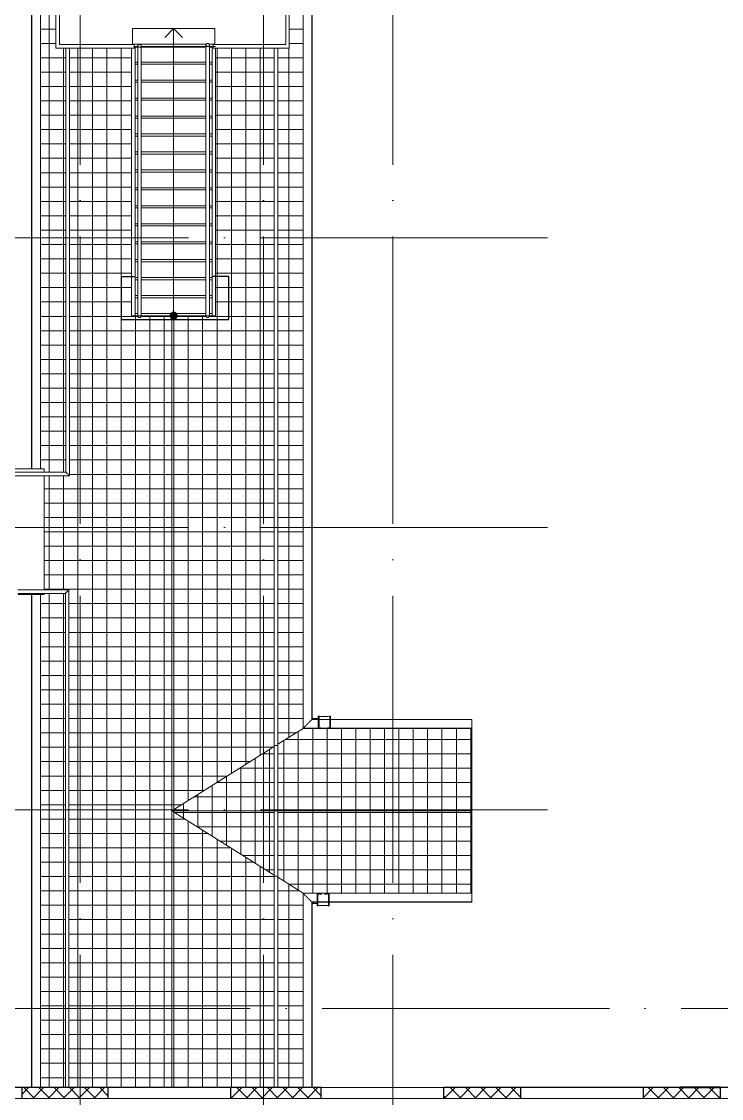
# Model space of a CAD drawing. Header units: millimetres. Extents: x -87434 to 499450, y -468665 to 122144.
# Drawn here: x 275828 to 285573, y -2415 to 12578 of the extents above; entities that cross this region are included whole.
import ezdxf

# ---------------------------------------------------------------- set-up
doc = ezdxf.new("R2010")
doc.units = ezdxf.units.MM
doc.linetypes.add('ADSK_Линия сетки', pattern=[25, 20, -2.5, 0, -2.5])
for name, color, linetype, lineweight in [('Крыша', 7, 'Continuous', 9), ('Крыша штриховка', 7, 'Continuous', 9), ('Лестницы', 252, 'Continuous', 9), ('Линии', 252, 'Continuous', 9), ('Обобщенные модели', 252, 'Continuous', 18), ('Ограждение', 252, 'Continuous', 9), ('Оси', 252, 'Continuous', 9), ('Перекрытие', 252, 'Continuous', 18), ('Стены внутренние', 7, 'Continuous', 18), ('Стены наружные', 7, 'Continuous', 18), ('Стены штриховка', 252, 'Continuous', 9), ('Стрелки вверх', 252, 'Continuous', 18)]:
    doc.layers.add(name, color=color, linetype=linetype, lineweight=lineweight)

# ---------------------------------------------------------------- blocks, each defined once
blk = doc.blocks.new('3 этаж')
at = {"layer": 'Стрелки вверх', "true_color": 0x636466}
h = blk.add_hatch(color=251, dxfattribs=at)
edge = h.paths.add_edge_path()
edge.add_arc((277946, 8485), 50, 0, 360)
blk.add_hatch(color=251, dxfattribs=at).paths.add_polyline_path([(277946, 8435), (277973, 8442), (277991, 8464), (277995, 8492), (277984, 8517), (277960, 8533), (277932, 8533), (277908, 8517), (277896, 8492), (277900, 8464), (277919, 8442)])
at = {"layer": 'Крыша', "color": 251, "true_color": 0x636466}
for p, q in [((275969, 13435), (275969, 6351)), ((275971, 6351), (275971, 13435)), ((276092, 6351), (276092, 13435)), ((276094, 6351), (276094, 13435)), ((279748, 13435), (279748, 2739)), ((279750, 13435), (279750, 2741)), ((279871, 13435), (279871, 2862)), ((279873, 2864), (279873, 13435)), ((277921, -2256), (277921, 8485)), ((275969, 4603), (275969, -2256)), ((275971, -2256), (275971, 4603)), ((276092, -2256), (276092, 4603)), ((276094, -2256), (276094, 4603)), ((279871, 2862), (279959, 2862)), ((279959, 2864), (279873, 2864)), ((280111, 2864), (279977, 2864)), ((279977, 2862), (280111, 2862)), ((282098, 2864), (280129, 2864)), ((280129, 2862), (282098, 2862)), ((282098, 2864), (282098, 320)), ((279748, 2739), (279396, 2518)), ((279748, 2739), (282098, 2739)), ((279750, 2741), (282098, 2741)), ((279346, 2486), (277921, 1592)), ((279346, 1592), (277921, 1592)), ((277921, 1592), (279346, 697)), ((282098, 1592), (279396, 1592)), ((279396, 666), (279748, 445)), ((282098, 445), (279748, 445)), ((279748, 445), (279748, -2261)), ((279750, 443), (279750, -2261)), ((282098, 443), (279750, 443)), ((279871, 322), (279871, -2261)), ((279943, 322), (279871, 322)), ((279873, -2261), (279873, 320)), ((279873, 320), (279943, 320)), ((280093, 322), (279961, 322)), ((279961, 320), (280093, 320)), ((282098, 322), (280113, 322)), ((280113, 320), (282098, 320))]:
    blk.add_line(p, q, dxfattribs=at)
for points in [[(279871, 2862), (279871, 2862), (279870, 2861), (279866, 2857), (279863, 2854), (279859, 2850), (279856, 2847), (279852, 2843), (279847, 2838), (279842, 2832), (279837, 2828), (279833, 2824), (279830, 2821), (279826, 2817), (279822, 2813), (279818, 2809), (279814, 2805), (279810, 2801), (279806, 2797), (279802, 2793), (279798, 2789), (279795, 2785), (279791, 2782), (279787, 2778), (279783, 2774), (279780, 2771), (279777, 2767), (279772, 2763), (279768, 2759), (279765, 2756), (279761, 2752), (279758, 2749), (279754, 2745), (279751, 2742), (279750, 2741), (279750, 2741)], [(279871, 322), (279871, 322), (279870, 323), (279866, 326), (279863, 330), (279859, 333), (279856, 337), (279852, 340), (279847, 345), (279842, 351), (279837, 355), (279833, 359), (279830, 363), (279826, 366), (279822, 370), (279818, 374), (279814, 378), (279810, 382), (279806, 386), (279802, 390), (279798, 394), (279795, 398), (279791, 401), (279787, 405), (279784, 409), (279780, 412), (279777, 416), (279772, 420), (279768, 424), (279765, 428), (279761, 431), (279758, 435), (279754, 438), (279751, 442), (279750, 443), (279750, 443)]]:
    blk.add_open_spline(points, degree=3, knots=[0, 0, 0, 0, 0.083333, 0.125, 0.166667, 0.208333, 0.229167, 0.25, 0.291667, 0.333333, 0.354167, 0.375, 0.395833, 0.416667, 0.4375, 0.458333, 0.479167, 0.5, 0.520833, 0.541667, 0.5625, 0.583333, 0.604167, 0.625, 0.645833, 0.666667, 0.6875, 0.708333, 0.75, 0.770833, 0.791667, 0.833333, 0.875, 0.916667, 1, 1, 1, 1], dxfattribs=at)
at = {"layer": 'Крыша штриховка', "color": 251, "linetype": 'Continuous', "true_color": 0x636466}
for p, q in [((276214, 13435), (276214, 6306)), ((276094, 12476), (276306, 12476)), ((279748, 12476), (279556, 12476)), ((276094, 12276), (276306, 12276)), ((276414, 12210), (276414, 6307)), ((276614, 12210), (276614, -2256)), ((276814, 12210), (276814, -2256)), ((277014, 12210), (277014, -2256)), ((277214, 12210), (277214, -2256)), ((278550, 1987), (278550, 12210)), ((278750, 2112), (278750, 12210)), ((278950, 2238), (278950, 12210)), ((279150, 2363), (279150, 12210)), ((279550, 2614), (279550, 12210)), ((279748, 12276), (279556, 12276)), ((276094, 12076), (276446, 12076)), ((276496, 12076), (277361, 12076)), ((279346, 12076), (278531, 12076)), ((279748, 12076), (279396, 12076)), ((276094, 11876), (276446, 11876)), ((276496, 11876), (277361, 11876)), ((279346, 11876), (278531, 11876)), ((279748, 11876), (279396, 11876)), ((276094, 11676), (276446, 11676)), ((276496, 11676), (277361, 11676)), ((279346, 11676), (278531, 11676)), ((279748, 11676), (279396, 11676)), ((276094, 11476), (276446, 11476)), ((276496, 11476), (277361, 11476)), ((279346, 11476), (278531, 11476)), ((279748, 11476), (279396, 11476)), ((276094, 11276), (276446, 11276)), ((276496, 11276), (277361, 11276)), ((279346, 11276), (278531, 11276)), ((279748, 11276), (279396, 11276)), ((276094, 11076), (276446, 11076)), ((276496, 11076), (277361, 11076)), ((279346, 11076), (278531, 11076)), ((279748, 11076), (279396, 11076)), ((276094, 10876), (276446, 10876)), ((276496, 10876), (277361, 10876)), ((279346, 10876), (278531, 10876)), ((279748, 10876), (279396, 10876)), ((276094, 10676), (276446, 10676)), ((276496, 10676), (277361, 10676)), ((279346, 10676), (278531, 10676)), ((279748, 10676), (279396, 10676)), ((276094, 10476), (276446, 10476)), ((276496, 10476), (277361, 10476)), ((279346, 10476), (278531, 10476)), ((279748, 10476), (279396, 10476)), ((276094, 10276), (276446, 10276)), ((276496, 10276), (277361, 10276)), ((279346, 10276), (278531, 10276)), ((279748, 10276), (279396, 10276)), ((276094, 10076), (276446, 10076)), ((276495, 10076), (277361, 10076)), ((279346, 10076), (278531, 10076)), ((279748, 10076), (279396, 10076)), ((276094, 9876), (276446, 9876)), ((276495, 9876), (277361, 9876)), ((279346, 9876), (278531, 9876)), ((279748, 9876), (279396, 9876)), ((276094, 9676), (276446, 9676)), ((276495, 9676), (277361, 9676)), ((279346, 9676), (278531, 9676)), ((279748, 9676), (279396, 9676)), ((276094, 9476), (276446, 9476)), ((276495, 9476), (277361, 9476)), ((279346, 9476), (278531, 9476)), ((279748, 9476), (279396, 9476)), ((276094, 9276), (276446, 9276)), ((276495, 9276), (277361, 9276)), ((279346, 9276), (278531, 9276)), ((279748, 9276), (279396, 9276)), ((276094, 9076), (276446, 9076)), ((276495, 9076), (277361, 9076)), ((279346, 9076), (278531, 9076)), ((279748, 9076), (279396, 9076)), ((276094, 8876), (276446, 8876)), ((276495, 8876), (277361, 8876)), ((279346, 8876), (278531, 8876)), ((279748, 8876), (279396, 8876)), ((276094, 8676), (276446, 8676)), ((276495, 8676), (277361, 8676)), ((279346, 8676), (278531, 8676)), ((279748, 8676), (279396, 8676)), ((276094, 8476), (276446, 8476)), ((276495, 8476), (277449, 8476)), ((277414, 8485), (277414, -2256)), ((277492, 8476), (277921, 8476)), ((277614, 8484), (277614, -2256)), ((277814, 8484), (277814, -2256)), ((278399, 8476), (277921, 8476)), ((277950, 1610), (277950, 8485)), ((278150, 1735), (278150, 8485)), ((278350, 1861), (278350, 8485)), ((279346, 8476), (278442, 8476)), ((279748, 8476), (279396, 8476)), ((276094, 8276), (276446, 8276)), ((276495, 8276), (277921, 8276)), ((279346, 8276), (277921, 8276)), ((279748, 8276), (279396, 8276)), ((276094, 8076), (276446, 8076)), ((276495, 8076), (277921, 8076)), ((279346, 8076), (277921, 8076)), ((279748, 8076), (279396, 8076)), ((276094, 7876), (276446, 7876)), ((276495, 7876), (277921, 7876)), ((279346, 7876), (277921, 7876)), ((279748, 7876), (279396, 7876)), ((276094, 7676), (276446, 7676)), ((276495, 7676), (277921, 7676)), ((279346, 7676), (277921, 7676)), ((279748, 7676), (279396, 7676)), ((276094, 7476), (276446, 7476)), ((276495, 7476), (277921, 7476)), ((279346, 7476), (277921, 7476)), ((279748, 7476), (279396, 7476)), ((276094, 7276), (276446, 7276)), ((276495, 7276), (277921, 7276)), ((279346, 7276), (277921, 7276)), ((279748, 7276), (279396, 7276)), ((276094, 7076), (276446, 7076)), ((276495, 7076), (277921, 7076)), ((279346, 7076), (277921, 7076)), ((279748, 7076), (279396, 7076)), ((276094, 6876), (276446, 6876)), ((276495, 6876), (277921, 6876)), ((279346, 6876), (277921, 6876)), ((279748, 6876), (279396, 6876)), ((276094, 6676), (276446, 6676)), ((276495, 6676), (277921, 6676)), ((279346, 6676), (277921, 6676)), ((279748, 6676), (279396, 6676)), ((276094, 6476), (276446, 6476)), ((276495, 6476), (277921, 6476)), ((279346, 6476), (277921, 6476)), ((279748, 6476), (279396, 6476)), ((276214, 6256), (276214, 4668)), ((276414, 6256), (276414, 4667)), ((276495, 6276), (277921, 6276)), ((279346, 6276), (277921, 6276)), ((279748, 6276), (279396, 6276)), ((276143, 6076), (277921, 6076)), ((279346, 6076), (277921, 6076)), ((279748, 6076), (279396, 6076)), ((276143, 5876), (277921, 5876)), ((279346, 5876), (277921, 5876)), ((279748, 5876), (279396, 5876)), ((276143, 5676), (277921, 5676)), ((279346, 5676), (277921, 5676)), ((279748, 5676), (279396, 5676)), ((276143, 5476), (277921, 5476)), ((279346, 5476), (277921, 5476)), ((279748, 5476), (279396, 5476)), ((276143, 5276), (277921, 5276)), ((279346, 5276), (277921, 5276)), ((279748, 5276), (279396, 5276)), ((276143, 5076), (277921, 5076)), ((279346, 5076), (277921, 5076)), ((279748, 5076), (279396, 5076)), ((276143, 4876), (277921, 4876)), ((279346, 4876), (277921, 4876)), ((279748, 4876), (279396, 4876)), ((276143, 4676), (277921, 4676)), ((279346, 4676), (277921, 4676)), ((279748, 4676), (279396, 4676)), ((276214, 4618), (276214, -2256)), ((276414, 4618), (276414, -2256)), ((276094, 4476), (276438, 4476)), ((276488, 4476), (277921, 4476)), ((279346, 4476), (277921, 4476)), ((279748, 4476), (279396, 4476)), ((276094, 4276), (276438, 4276)), ((276488, 4276), (277921, 4276)), ((279346, 4276), (277921, 4276)), ((279748, 4276), (279396, 4276)), ((276094, 4076), (276438, 4076)), ((276488, 4076), (277921, 4076)), ((279346, 4076), (277921, 4076)), ((279748, 4076), (279396, 4076)), ((276094, 3876), (276438, 3876)), ((276488, 3876), (277921, 3876)), ((279346, 3876), (277921, 3876)), ((279748, 3876), (279396, 3876)), ((276094, 3676), (276438, 3676)), ((276488, 3676), (277921, 3676)), ((279346, 3676), (277921, 3676)), ((279748, 3676), (279396, 3676)), ((276094, 3476), (276438, 3476)), ((276488, 3476), (277921, 3476)), ((279346, 3476), (277921, 3476)), ((279748, 3476), (279396, 3476)), ((276094, 3276), (276438, 3276)), ((276488, 3276), (277921, 3276)), ((279346, 3276), (277921, 3276)), ((279748, 3276), (279396, 3276)), ((276094, 3076), (276438, 3076)), ((276488, 3076), (277921, 3076)), ((279346, 3076), (277921, 3076)), ((279748, 3076), (279396, 3076)), ((276094, 2876), (276438, 2876)), ((276488, 2876), (277921, 2876)), ((279346, 2876), (277921, 2876)), ((279748, 2876), (279396, 2876)), ((279882, 2739), (279882, 1592)), ((280082, 2739), (280082, 1592)), ((280282, 2739), (280282, 1592)), ((280482, 2739), (280482, 1592)), ((280682, 2739), (280682, 1592)), ((280882, 2739), (280882, 1592)), ((281082, 2739), (281082, 1592)), ((281282, 2739), (281282, 1592)), ((281482, 2739), (281482, 1592)), ((281682, 2739), (281682, 1592)), ((281882, 2739), (281882, 1592)), ((282082, 2739), (282082, 1592)), ((276094, 2676), (276438, 2676)), ((276488, 2676), (277921, 2676)), ((279346, 2676), (277921, 2676)), ((279649, 2676), (279396, 2676)), ((279482, 2572), (279482, 1592)), ((282098, 2584), (279502, 2584)), ((279682, 2697), (279682, 1592)), ((276094, 2476), (276438, 2476)), ((276488, 2476), (277921, 2476)), ((279330, 2476), (277921, 2476)), ((279282, 2446), (279282, 1592)), ((276094, 2276), (276438, 2276)), ((276488, 2276), (277921, 2276)), ((279011, 2276), (277921, 2276)), ((279082, 2320), (279082, 1592)), ((279346, 2384), (279183, 2384)), ((282098, 2384), (279396, 2384)), ((279346, 2184), (278865, 2184)), ((278882, 2195), (278882, 1592)), ((282098, 2184), (279396, 2184)), ((276094, 2076), (276438, 2076)), ((276488, 2076), (277921, 2076)), ((278693, 2076), (277921, 2076)), ((279346, 1984), (278546, 1984)), ((278682, 2069), (278682, 1592)), ((282098, 1984), (279396, 1984)), ((276094, 1876), (276438, 1876)), ((276488, 1876), (277921, 1876)), ((278374, 1876), (277921, 1876)), ((278282, 1818), (278282, 1592)), ((278482, 1944), (278482, 1592)), ((276094, 1676), (276438, 1676)), ((276488, 1676), (277921, 1676)), ((278056, 1676), (277921, 1676)), ((278082, 1693), (278082, 1592)), ((279346, 1784), (278228, 1784)), ((282098, 1784), (279396, 1784)), ((277950, -2256), (277950, 1573)), ((277960, 1567), (279346, 1567)), ((278082, 1490), (278082, 1592)), ((278282, 1365), (278282, 1592)), ((278482, 1239), (278482, 1592)), ((278682, 1114), (278682, 1592)), ((278882, 988), (278882, 1592)), ((279082, 863), (279082, 1592)), ((279282, 737), (279282, 1592)), ((279396, 1567), (282098, 1567)), ((279482, 612), (279482, 1592)), ((279682, 486), (279682, 1592)), ((279882, 445), (279882, 1592)), ((280082, 445), (280082, 1592)), ((280282, 445), (280282, 1592)), ((280482, 445), (280482, 1592)), ((280682, 445), (280682, 1592)), ((280882, 445), (280882, 1592)), ((281082, 445), (281082, 1592)), ((281282, 445), (281282, 1592)), ((281482, 445), (281482, 1592)), ((281682, 445), (281682, 1592)), ((281882, 445), (281882, 1592)), ((282082, 445), (282082, 1592)), ((276094, 1476), (276438, 1476)), ((276488, 1476), (277921, 1476)), ((278104, 1476), (277921, 1476)), ((278150, -2256), (278150, 1448)), ((278278, 1367), (279346, 1367)), ((279396, 1367), (282098, 1367)), ((276094, 1276), (276438, 1276)), ((276488, 1276), (277921, 1276)), ((278423, 1276), (277921, 1276)), ((278350, -2256), (278350, 1322)), ((276094, 1076), (276438, 1076)), ((276488, 1076), (277921, 1076)), ((278742, 1076), (277921, 1076)), ((278550, -2256), (278550, 1197)), ((278596, 1167), (279346, 1167)), ((278750, -2256), (278750, 1071)), ((279396, 1167), (282098, 1167)), ((278915, 967), (279346, 967)), ((278950, -2256), (278950, 945)), ((279396, 967), (282098, 967)), ((276094, 876), (276438, 876)), ((276488, 876), (277921, 876)), ((279060, 876), (277921, 876)), ((279150, -2256), (279150, 820)), ((279233, 768), (279346, 768)), ((279396, 768), (282098, 768)), ((276094, 676), (276438, 676)), ((276488, 676), (277921, 676)), ((279346, 676), (277921, 676)), ((276094, 476), (276438, 476)), ((276488, 476), (277921, 476)), ((279346, 476), (277921, 476)), ((279697, 476), (279396, 476)), ((279550, -2261), (279550, 569)), ((279552, 568), (282098, 568)), ((276094, 276), (276438, 276)), ((276488, 276), (277921, 276)), ((279346, 276), (277921, 276)), ((279748, 276), (279396, 276)), ((276094, 76), (276438, 76)), ((276488, 76), (277921, 76)), ((279346, 76), (277921, 76)), ((279748, 76), (279396, 76)), ((276094, -124), (276438, -124)), ((276488, -124), (277921, -124)), ((279346, -124), (277921, -124)), ((279748, -124), (279396, -124)), ((276094, -324), (276438, -324)), ((276488, -324), (277921, -324)), ((279346, -324), (277921, -324)), ((279748, -324), (279395, -324)), ((276094, -524), (276438, -524)), ((276488, -524), (277921, -524)), ((279346, -524), (277921, -524)), ((279748, -524), (279395, -524)), ((276094, -724), (276438, -724)), ((276488, -724), (277921, -724)), ((279346, -724), (277921, -724)), ((279748, -724), (279395, -724)), ((276094, -924), (276438, -924)), ((276488, -924), (277921, -924)), ((279346, -924), (277921, -924)), ((279748, -924), (279395, -924)), ((276094, -1124), (276438, -1124)), ((276488, -1124), (277921, -1124)), ((279346, -1124), (277921, -1124)), ((279748, -1124), (279395, -1124)), ((276094, -1324), (276438, -1324)), ((276488, -1324), (277921, -1324)), ((279346, -1324), (277921, -1324)), ((279748, -1324), (279395, -1324)), ((276094, -1524), (276438, -1524)), ((276488, -1524), (277921, -1524)), ((279346, -1524), (277921, -1524)), ((279748, -1524), (279395, -1524)), ((276094, -1724), (276438, -1724)), ((276488, -1724), (277921, -1724)), ((279346, -1724), (277921, -1724)), ((279748, -1724), (279395, -1724)), ((276094, -1924), (276438, -1924)), ((276488, -1924), (277921, -1924)), ((279346, -1924), (277921, -1924)), ((279748, -1924), (279395, -1924)), ((276094, -2124), (276438, -2124)), ((276488, -2124), (277921, -2124)), ((279346, -2124), (277921, -2124)), ((279748, -2124), (279395, -2124)), ((279350, -2261), (279350, -2254))]:
    blk.add_line(p, q, dxfattribs=at)
at = {"layer": 'Лестницы', "color": 251, "true_color": 0x636466}
for p, q in [((277371, 12485), (278521, 12485)), ((277371, 12260), (277371, 12485)), ((278521, 12260), (278521, 12485)), ((277371, 12265), (278401, 12265)), ((277396, 12235), (277447, 12235)), ((277411, 12222), (277446, 12222)), ((277495, 12235), (278396, 12235)), ((277496, 12222), (278396, 12222)), ((278440, 12265), (278521, 12265)), ((278446, 12235), (278481, 12235)), ((278446, 12222), (278481, 12222)), ((277411, 12015), (277446, 12015)), ((277496, 12015), (278396, 12015)), ((278446, 12015), (278481, 12015)), ((277411, 11985), (277446, 11985)), ((277496, 11985), (278396, 11985)), ((278446, 11985), (278481, 11985)), ((277411, 11765), (277446, 11765)), ((277411, 11735), (277446, 11735)), ((277496, 11765), (278396, 11765)), ((277496, 11735), (278396, 11735)), ((278446, 11765), (278481, 11765)), ((278446, 11735), (278481, 11735)), ((277411, 11515), (277446, 11515)), ((277411, 11485), (277446, 11485)), ((277496, 11515), (278396, 11515)), ((277496, 11485), (278396, 11485)), ((278446, 11515), (278481, 11515)), ((278446, 11485), (278481, 11485)), ((277411, 11265), (277446, 11265)), ((277496, 11265), (278396, 11265)), ((278446, 11265), (278481, 11265)), ((277411, 11235), (277446, 11235)), ((277496, 11235), (278396, 11235)), ((278446, 11235), (278481, 11235)), ((277411, 11015), (277446, 11015)), ((277411, 10985), (277446, 10985)), ((277496, 11015), (278396, 11015)), ((277496, 10985), (278396, 10985)), ((278446, 11015), (278481, 11015)), ((278446, 10985), (278481, 10985)), ((277411, 10765), (277446, 10765)), ((277411, 10735), (277446, 10735)), ((277496, 10765), (278396, 10765)), ((277496, 10735), (278396, 10735)), ((278446, 10765), (278481, 10765)), ((278446, 10735), (278481, 10735)), ((277411, 10515), (277446, 10515)), ((277496, 10515), (278396, 10515)), ((278446, 10515), (278481, 10515)), ((277411, 10485), (277446, 10485)), ((277496, 10485), (278396, 10485)), ((278446, 10485), (278481, 10485)), ((277411, 10265), (277446, 10265)), ((277411, 10235), (277446, 10235)), ((277496, 10265), (278396, 10265)), ((277496, 10235), (278396, 10235)), ((278446, 10265), (278481, 10265)), ((278446, 10235), (278481, 10235)), ((277411, 10015), (277446, 10015)), ((277411, 9985), (277446, 9985)), ((277496, 10015), (278396, 10015)), ((277496, 9985), (278396, 9985)), ((278446, 10015), (278481, 10015)), ((278446, 9985), (278481, 9985)), ((277411, 9765), (277446, 9765)), ((277496, 9765), (278396, 9765)), ((278446, 9765), (278481, 9765)), ((277411, 9735), (277446, 9735)), ((277496, 9735), (278396, 9735)), ((278446, 9735), (278481, 9735)), ((277411, 9515), (277446, 9515)), ((277411, 9485), (277446, 9485)), ((277496, 9515), (278396, 9515)), ((277496, 9485), (278396, 9485)), ((278446, 9515), (278481, 9515)), ((278446, 9485), (278481, 9485)), ((277411, 9265), (277446, 9265)), ((277411, 9235), (277446, 9235)), ((277496, 9265), (278396, 9265)), ((277496, 9235), (278396, 9235)), ((278446, 9265), (278481, 9265)), ((278446, 9235), (278481, 9235)), ((277411, 9015), (277446, 9015)), ((277496, 9015), (278396, 9015)), ((278446, 9015), (278481, 9015)), ((277411, 8985), (277446, 8985)), ((277496, 8985), (278396, 8985)), ((278446, 8985), (278481, 8985)), ((277411, 8765), (277446, 8765)), ((277411, 8735), (277446, 8735)), ((277496, 8765), (278396, 8765)), ((277496, 8735), (278396, 8735)), ((278446, 8765), (278481, 8765)), ((278446, 8735), (278481, 8735)), ((277411, 8515), (277446, 8515)), ((277411, 8485), (277446, 8485)), ((277496, 8515), (278396, 8515)), ((277496, 8485), (278396, 8485)), ((278446, 8515), (278481, 8515)), ((278446, 8485), (278481, 8485))]:
    blk.add_line(p, q, dxfattribs=at)
at = {"layer": 'Линии', "color": 251, "lineweight": 30, "ltscale": 200, "true_color": 0x636466}
for p, q in [((277216, 9030), (277216, 8430)), ((277216, 9030), (277396, 9030)), ((278716, 9030), (278490, 9030)), ((278716, 8430), (278716, 9030)), ((277216, 8430), (278716, 8430))]:
    blk.add_line(p, q, dxfattribs=at)
at = {"layer": 'Обобщенные модели', "color": 251, "true_color": 0x636466}
for p, q in [((279879, 2888), (279877, 2888)), ((279877, 2888), (279877, 2878)), ((279877, 2876), (279877, 2878)), ((279879, 2876), (279877, 2876)), ((279879, 2878), (279879, 2888)), ((279879, 2878), (279879, 2876)), ((279958, 2876), (279917, 2876)), ((279959, 2876), (279917, 2876)), ((279958, 2876), (279959, 2876)), ((279970, 2911), (279959, 2911)), ((279959, 2911), (279959, 2741)), ((279970, 2911), (279970, 2741)), ((279974, 2909), (279970, 2911)), ((279983, 2907), (279974, 2909)), ((279995, 2905), (279983, 2907)), ((280010, 2904), (279995, 2905)), ((280027, 2903), (280010, 2904)), ((280044, 2903), (280027, 2903)), ((280062, 2903), (280044, 2903)), ((280079, 2904), (280062, 2903)), ((280094, 2905), (280079, 2904)), ((280106, 2907), (280094, 2905)), ((280114, 2909), (280106, 2907)), ((280119, 2911), (280114, 2909)), ((280119, 2741), (280119, 2911)), ((280129, 2911), (280119, 2911)), ((280129, 2741), (280129, 2911)), ((279959, 2741), (279970, 2741)), ((279970, 2741), (279974, 2743)), ((279974, 2743), (279983, 2745)), ((279983, 2745), (279995, 2746)), ((279995, 2746), (279996, 2746)), ((280092, 2746), (280094, 2746)), ((280094, 2746), (280106, 2745)), ((280106, 2745), (280114, 2743)), ((280114, 2743), (280119, 2741)), ((280119, 2741), (280129, 2741)), ((279877, 300), (279877, 302)), ((279877, 302), (279879, 302)), ((279879, 302), (279879, 300)), ((279901, 302), (279941, 302)), ((279901, 302), (279943, 302)), ((279943, 302), (279941, 302)), ((279953, 437), (279943, 437)), ((279943, 437), (279943, 267)), ((279953, 437), (279953, 267)), ((279958, 434), (279953, 437)), ((279966, 433), (279958, 434)), ((279978, 431), (279966, 433)), ((279993, 430), (279978, 431)), ((280010, 429), (279993, 430)), ((280062, 430), (280046, 429)), ((280077, 431), (280062, 430)), ((280089, 433), (280077, 431)), ((280098, 434), (280089, 433)), ((280102, 437), (280098, 434)), ((280102, 267), (280102, 437)), ((280113, 437), (280102, 437)), ((280113, 267), (280113, 437)), ((279877, 300), (279877, 290)), ((279877, 290), (279879, 290)), ((279879, 290), (279879, 300)), ((279943, 267), (279953, 267)), ((279953, 267), (279958, 269)), ((279958, 269), (279966, 271)), ((279966, 271), (279978, 272)), ((279978, 272), (279993, 273)), ((279993, 273), (280010, 274)), ((280010, 274), (280028, 274)), ((280028, 274), (280046, 274)), ((280046, 274), (280062, 273)), ((280062, 273), (280077, 272)), ((280077, 272), (280089, 271)), ((280089, 271), (280098, 269)), ((280098, 269), (280102, 267)), ((280102, 267), (280113, 267))]:
    blk.add_line(p, q, dxfattribs=at)
at = {"layer": 'Обобщенные модели', "color": 251, "true_color": 0x636466, "extrusion": (0, 0, -1)}
for p, q in [((279879, 2876), (279878, 2876)), ((279878, 2876), (279878, 2876)), ((279878, 2876), (279878, 2876)), ((279878, 2876), (279878, 2876)), ((279880, 2876), (279879, 2876)), ((279881, 2876), (279880, 2876)), ((279882, 2876), (279881, 2876)), ((279883, 2876), (279882, 2876)), ((279885, 2876), (279883, 2876)), ((279887, 2876), (279885, 2876)), ((279888, 2876), (279887, 2876)), ((279891, 2876), (279888, 2876)), ((279893, 2876), (279891, 2876)), ((279895, 2876), (279893, 2876)), ((279898, 2876), (279895, 2876)), ((279901, 2876), (279898, 2876)), ((279904, 2876), (279901, 2876)), ((279907, 2876), (279904, 2876)), ((279910, 2876), (279907, 2876)), ((279914, 2876), (279910, 2876)), ((279917, 2876), (279914, 2876)), ((279921, 2876), (279917, 2876)), ((279925, 2876), (279921, 2876)), ((279929, 2876), (279925, 2876)), ((279933, 2876), (279929, 2876)), ((279937, 2876), (279933, 2876)), ((279941, 2876), (279937, 2876)), ((279946, 2876), (279941, 2876)), ((279950, 2876), (279946, 2876)), ((279955, 2876), (279950, 2876)), ((279959, 2876), (279955, 2876)), ((279878, 302), (279878, 302)), ((279878, 302), (279878, 302)), ((279878, 302), (279879, 302)), ((279879, 302), (279879, 302)), ((279879, 302), (279880, 302)), ((279880, 302), (279881, 302)), ((279881, 302), (279883, 302)), ((279883, 302), (279884, 302)), ((279884, 302), (279886, 302)), ((279886, 302), (279888, 302)), ((279888, 302), (279890, 302)), ((279890, 302), (279892, 302)), ((279892, 302), (279894, 302)), ((279894, 302), (279897, 302)), ((279897, 302), (279900, 302)), ((279900, 302), (279903, 302)), ((279903, 302), (279906, 302)), ((279906, 302), (279909, 302)), ((279909, 302), (279912, 302)), ((279912, 302), (279916, 302)), ((279916, 302), (279919, 302)), ((279919, 302), (279923, 302)), ((279923, 302), (279927, 302)), ((279927, 302), (279931, 302)), ((279931, 302), (279935, 302)), ((279935, 302), (279940, 302)), ((279940, 302), (279943, 302))]:
    blk.add_line(p, q, dxfattribs=at)
at = {"layer": 'Обобщенные модели', "color": 251, "true_color": 0x636466}
for centre, radius, start, end in [((279878, 2826), 52, 75, 95.5726), ((279878, 2826), 50, 87.9373, 93.7152), ((279878, 352), 50, 264.5312, 273.3142), ((279878, 352), 52, 264.4274, 285)]:
    blk.add_arc(centre, radius, start, end, dxfattribs=at)
for centre, major_axis, start_param, end_param in [((279917, 2826), (0, -50), 3.141593, 3.845617), ((279917, 2826), (0, 50), 0, 0.704025), ((279901, 352), (0, -50), 5.412959, 6.283185), ((279901, 352), (0, 50), 2.271366, 3.141593)]:
    blk.add_ellipse(centre, major_axis=major_axis, ratio=0.309017, start_param=start_param, end_param=end_param, dxfattribs=at)
at = {"layer": 'Ограждение', "color": 251, "true_color": 0x636466}
for p, q in [((276306, 12210), (276306, 13435)), ((276356, 12260), (276356, 13435)), ((279506, 12260), (279506, 13435)), ((279556, 12210), (279556, 13435)), ((277396, 12210), (276306, 12210)), ((277396, 12260), (276356, 12260)), ((276446, 12210), (276446, 6307)), ((276496, 6257), (276496, 12210)), ((277361, 8485), (277361, 12210)), ((277396, 12260), (277396, 12210)), ((277396, 12222), (277411, 12222)), ((277411, 8485), (277411, 12222)), ((277446, 12242), (277447, 12244)), ((277446, 12240), (277446, 12242)), ((277446, 12239), (277446, 12240)), ((277446, 12237), (277446, 12239)), ((277446, 12222), (277446, 8485)), ((277446, 12222), (277496, 12222)), ((277446, 8485), (277446, 12222)), ((277447, 12245), (277448, 12247)), ((277447, 12244), (277447, 12245)), ((277448, 12248), (277449, 12249)), ((277448, 12247), (277448, 12248)), ((277449, 12249), (277450, 12250)), ((277450, 12252), (277451, 12253)), ((277450, 12250), (277450, 12252)), ((277451, 12253), (277452, 12253)), ((277452, 12253), (277453, 12254)), ((277453, 12255), (277454, 12256)), ((277453, 12254), (277453, 12255)), ((277454, 12256), (277455, 12257)), ((277455, 12257), (277456, 12257)), ((277456, 12257), (277457, 12258)), ((277457, 12258), (277458, 12259)), ((277457, 12258), (277457, 12258)), ((277458, 12259), (277459, 12259)), ((277459, 12259), (277460, 12260)), ((277460, 12260), (277460, 12260)), ((277460, 12260), (277461, 12260)), ((277461, 12260), (277462, 12260)), ((277462, 12260), (277462, 12261)), ((277462, 12261), (277463, 12261)), ((277463, 12261), (277464, 12261)), ((277464, 12261), (277465, 12262)), ((277464, 12261), (277464, 12261)), ((277465, 12262), (277466, 12262)), ((277466, 12262), (277466, 12262)), ((277466, 12262), (277467, 12262)), ((277467, 12262), (277468, 12262)), ((277468, 12262), (277468, 12262)), ((277468, 12262), (277469, 12262)), ((277469, 12262), (277469, 12262)), ((277469, 12262), (277470, 12262)), ((277469, 12222), (277471, 12222)), ((277470, 12262), (277471, 12262)), ((277471, 12262), (277471, 12262)), ((277472, 12262), (277471, 12262)), ((277471, 12262), (277471, 12262)), ((277471, 12222), (277473, 12222)), ((277473, 12262), (277472, 12262)), ((277472, 12262), (277472, 12262)), ((277474, 12262), (277473, 12262)), ((277473, 12262), (277473, 12262)), ((277475, 12262), (277474, 12262)), ((277476, 12262), (277475, 12262)), ((277475, 12262), (277475, 12262)), ((277477, 12262), (277476, 12262)), ((277477, 12261), (277477, 12262)), ((277478, 12261), (277477, 12261)), ((277479, 12261), (277478, 12261)), ((277478, 12261), (277478, 12261)), ((277480, 12260), (277479, 12261)), ((277481, 12260), (277480, 12260)), ((277482, 12260), (277481, 12260)), ((277481, 12260), (277481, 12260)), ((277483, 12259), (277482, 12260)), ((277484, 12258), (277483, 12259)), ((277483, 12259), (277483, 12259)), ((277485, 12258), (277484, 12258)), ((277486, 12257), (277485, 12258)), ((277487, 12257), (277486, 12257)), ((277487, 12256), (277487, 12257)), ((277488, 12255), (277487, 12256)), ((277489, 12254), (277488, 12255)), ((277490, 12253), (277489, 12254)), ((277491, 12253), (277490, 12253)), ((277491, 12252), (277491, 12253)), ((277492, 12250), (277491, 12252)), ((277493, 12249), (277492, 12250)), ((277493, 12248), (277493, 12249)), ((277494, 12247), (277493, 12248)), ((277494, 12245), (277494, 12247)), ((277495, 12244), (277494, 12245)), ((277495, 12242), (277495, 12244)), ((277496, 12240), (277495, 12242)), ((277496, 12239), (277496, 12240)), ((277496, 12237), (277496, 12239)), ((277496, 8485), (277496, 12222)), ((277496, 8485), (277496, 12222)), ((278396, 12255), (278397, 12256)), ((278396, 12253), (278396, 12255)), ((278396, 12251), (278396, 12253)), ((278396, 12250), (278396, 12251)), ((278396, 12235), (278396, 8485)), ((278396, 12235), (278446, 12235)), ((278396, 8485), (278396, 12235)), ((278397, 12258), (278398, 12259)), ((278397, 12256), (278397, 12258)), ((278398, 12260), (278399, 12262)), ((278398, 12259), (278398, 12260)), ((278399, 12262), (278400, 12263)), ((278400, 12264), (278401, 12265)), ((278400, 12263), (278400, 12264)), ((278401, 12265), (278402, 12266)), ((278402, 12266), (278403, 12267)), ((278403, 12267), (278403, 12268)), ((278403, 12268), (278404, 12268)), ((278404, 12268), (278405, 12269)), ((278405, 12269), (278406, 12270)), ((278406, 12270), (278407, 12270)), ((278407, 12270), (278407, 12271)), ((278407, 12271), (278408, 12271)), ((278408, 12271), (278409, 12272)), ((278409, 12272), (278410, 12272)), ((278410, 12272), (278411, 12273)), ((278410, 12272), (278410, 12272)), ((278411, 12273), (278412, 12273)), ((278412, 12273), (278412, 12273)), ((278412, 12273), (278413, 12273)), ((278413, 12273), (278414, 12274)), ((278414, 12274), (278414, 12274)), ((278414, 12274), (278415, 12274)), ((278415, 12274), (278416, 12274)), ((278416, 12274), (278416, 12274)), ((278416, 12274), (278417, 12274)), ((278417, 12274), (278418, 12274)), ((278418, 12274), (278418, 12275)), ((278418, 12275), (278419, 12275)), ((278419, 12275), (278419, 12275)), ((278419, 12275), (278420, 12275)), ((278419, 12235), (278421, 12235)), ((278420, 12275), (278421, 12275)), ((278421, 12275), (278421, 12275)), ((278422, 12275), (278421, 12275)), ((278421, 12275), (278421, 12275)), ((278421, 12235), (278423, 12235)), ((278423, 12275), (278422, 12275)), ((278422, 12275), (278422, 12275)), ((278424, 12274), (278423, 12275)), ((278423, 12275), (278423, 12275)), ((278425, 12274), (278424, 12274)), ((278426, 12274), (278425, 12274)), ((278425, 12274), (278425, 12274)), ((278427, 12274), (278426, 12274)), ((278428, 12274), (278427, 12274)), ((278427, 12274), (278427, 12274)), ((278428, 12273), (278428, 12274)), ((278429, 12273), (278428, 12273)), ((278430, 12273), (278429, 12273)), ((278431, 12273), (278430, 12273)), ((278431, 12272), (278431, 12273)), ((278432, 12272), (278431, 12272)), ((278433, 12272), (278432, 12272)), ((278433, 12271), (278433, 12272)), ((278434, 12271), (278433, 12271)), ((278435, 12270), (278434, 12271)), ((278436, 12270), (278435, 12270)), ((278437, 12269), (278436, 12270)), ((278437, 12268), (278437, 12269)), ((278438, 12268), (278437, 12268)), ((278439, 12267), (278438, 12268)), ((278440, 12266), (278439, 12267)), ((278441, 12265), (278440, 12266)), ((278441, 12264), (278441, 12265)), ((278442, 12263), (278441, 12264)), ((278443, 12262), (278442, 12263)), ((278443, 12260), (278443, 12262)), ((278444, 12259), (278443, 12260)), ((278444, 12258), (278444, 12259)), ((278445, 12256), (278444, 12258)), ((278445, 12255), (278445, 12256)), ((278446, 12253), (278445, 12255)), ((278446, 12251), (278446, 12253)), ((278446, 12250), (278446, 12251)), ((278446, 8485), (278446, 12235)), ((278446, 8485), (278446, 12235)), ((278481, 12235), (278531, 12235)), ((278481, 8485), (278481, 12235)), ((278496, 12260), (279506, 12260)), ((278496, 12210), (278496, 12260)), ((278496, 12210), (279556, 12210)), ((278531, 8485), (278531, 12210)), ((279346, 12210), (279346, 2501)), ((279396, 2501), (279396, 12210)), ((277411, 8485), (277361, 8485)), ((277446, 8500), (277446, 8499)), ((277446, 8499), (277446, 8497)), ((277446, 8497), (277446, 8496)), ((277446, 8496), (277446, 8495)), ((277446, 8495), (277446, 8494)), ((277446, 8494), (277446, 8493)), ((277446, 8493), (277446, 8492)), ((277446, 8492), (277446, 8491)), ((277446, 8491), (277446, 8491)), ((277446, 8491), (277446, 8490)), ((277446, 8490), (277446, 8489)), ((277446, 8489), (277446, 8488)), ((277446, 8488), (277446, 8488)), ((277446, 8488), (277446, 8487)), ((277446, 8487), (277446, 8488)), ((277446, 8487), (277446, 8487)), ((277446, 8487), (277446, 8486)), ((277446, 8486), (277446, 8487)), ((277446, 8487), (277446, 8487)), ((277446, 8486), (277446, 8486)), ((277446, 8486), (277446, 8486)), ((277446, 8486), (277446, 8485)), ((277446, 8485), (277446, 8486)), ((277446, 8486), (277446, 8486)), ((277446, 8486), (277446, 8486)), ((277446, 8484), (277446, 8485)), ((277446, 8485), (277446, 8485)), ((277446, 8485), (277446, 8485)), ((277446, 8485), (277446, 8485)), ((277446, 8485), (277446, 8485)), ((277446, 8485), (277446, 8485)), ((277446, 8485), (277446, 8485)), ((277446, 8485), (277446, 8485)), ((277446, 8485), (277446, 8485)), ((277446, 8485), (277496, 8485)), ((277446, 8483), (277446, 8484)), ((277446, 8482), (277446, 8483)), ((277446, 8481), (277446, 8482)), ((277446, 8480), (277446, 8481)), ((277447, 8479), (277446, 8480)), ((277447, 8478), (277447, 8479)), ((277447, 8477), (277447, 8478)), ((277447, 8476), (277447, 8477)), ((277448, 8475), (277447, 8476)), ((277448, 8474), (277448, 8475)), ((277449, 8473), (277448, 8474)), ((277449, 8472), (277449, 8473)), ((277450, 8471), (277449, 8472)), ((277451, 8470), (277450, 8471)), ((277450, 8471), (277450, 8471)), ((277452, 8469), (277451, 8470)), ((277452, 8468), (277452, 8469)), ((277453, 8467), (277452, 8468)), ((277454, 8467), (277453, 8467)), ((277454, 8466), (277454, 8467)), ((277455, 8465), (277454, 8466)), ((277456, 8465), (277455, 8465)), ((277457, 8464), (277456, 8465)), ((277458, 8464), (277457, 8464)), ((277458, 8463), (277458, 8464)), ((277459, 8463), (277458, 8463)), ((277460, 8462), (277459, 8463)), ((277461, 8462), (277460, 8462)), ((277462, 8461), (277461, 8462)), ((277463, 8461), (277462, 8461)), ((277464, 8461), (277463, 8461)), ((277465, 8461), (277464, 8461)), ((277466, 8460), (277465, 8461)), ((277467, 8460), (277466, 8460)), ((277468, 8460), (277467, 8460)), ((277469, 8460), (277468, 8460)), ((277471, 8485), (277469, 8485)), ((277470, 8460), (277469, 8460)), ((277471, 8460), (277470, 8460)), ((277473, 8485), (277471, 8485)), ((277472, 8460), (277471, 8460)), ((277471, 8460), (277471, 8460)), ((277473, 8460), (277472, 8460)), ((277474, 8460), (277473, 8460)), ((277475, 8460), (277474, 8460)), ((277476, 8460), (277475, 8460)), ((277477, 8461), (277476, 8460)), ((277478, 8461), (277477, 8461)), ((277479, 8461), (277478, 8461)), ((277480, 8462), (277479, 8461)), ((277481, 8462), (277480, 8462)), ((277482, 8462), (277481, 8462)), ((277483, 8463), (277482, 8462)), ((277484, 8464), (277483, 8463)), ((277483, 8463), (277483, 8463)), ((277485, 8464), (277484, 8464)), ((277486, 8465), (277485, 8464)), ((277487, 8466), (277486, 8465)), ((277488, 8467), (277487, 8466)), ((277487, 8466), (277487, 8466)), ((277489, 8468), (277488, 8467)), ((277490, 8468), (277489, 8468)), ((277491, 8470), (277490, 8469)), ((277490, 8469), (277490, 8468)), ((277492, 8472), (277491, 8471)), ((277491, 8471), (277491, 8470)), ((277493, 8473), (277492, 8472)), ((277492, 8472), (277492, 8472)), ((277494, 8475), (277493, 8474)), ((277493, 8474), (277493, 8473)), ((277495, 8477), (277494, 8476)), ((277494, 8476), (277494, 8475)), ((277496, 8482), (277495, 8481)), ((277495, 8481), (277495, 8480)), ((277495, 8480), (277495, 8479)), ((277495, 8479), (277495, 8478)), ((277495, 8478), (277495, 8477)), ((277496, 8498), (277496, 8500)), ((277496, 8500), (277496, 8500)), ((277496, 8497), (277496, 8498)), ((277496, 8496), (277496, 8497)), ((277496, 8495), (277496, 8496)), ((277496, 8494), (277496, 8495)), ((277496, 8493), (277496, 8494)), ((277496, 8492), (277496, 8493)), ((277496, 8491), (277496, 8492)), ((277496, 8490), (277496, 8491)), ((277496, 8491), (277496, 8491)), ((277496, 8489), (277496, 8490)), ((277496, 8488), (277496, 8489)), ((277496, 8488), (277496, 8487)), ((277496, 8487), (277496, 8488)), ((277496, 8488), (277496, 8488)), ((277496, 8487), (277496, 8487)), ((277496, 8487), (277496, 8486)), ((277496, 8486), (277496, 8487)), ((277496, 8487), (277496, 8487)), ((277496, 8486), (277496, 8486)), ((277496, 8486), (277496, 8485)), ((277496, 8485), (277496, 8486)), ((277496, 8486), (277496, 8486)), ((277496, 8486), (277496, 8486)), ((277496, 8485), (277496, 8484)), ((277496, 8485), (277496, 8485)), ((277496, 8485), (277496, 8485)), ((277496, 8485), (277496, 8485)), ((277496, 8485), (277496, 8485)), ((277496, 8485), (277496, 8485)), ((277496, 8485), (277496, 8485)), ((277496, 8485), (277496, 8485)), ((277496, 8485), (277496, 8485)), ((277496, 8484), (277496, 8483)), ((277496, 8483), (277496, 8482)), ((278396, 8500), (278396, 8499)), ((278396, 8499), (278396, 8497)), ((278396, 8497), (278396, 8496)), ((278396, 8496), (278396, 8495)), ((278396, 8495), (278396, 8494)), ((278396, 8494), (278396, 8493)), ((278396, 8493), (278396, 8492)), ((278396, 8492), (278396, 8491)), ((278396, 8491), (278396, 8491)), ((278396, 8491), (278396, 8490)), ((278396, 8490), (278396, 8489)), ((278396, 8489), (278396, 8488)), ((278396, 8488), (278396, 8488)), ((278396, 8488), (278396, 8487)), ((278396, 8487), (278396, 8488)), ((278396, 8487), (278396, 8487)), ((278396, 8487), (278396, 8486)), ((278396, 8486), (278396, 8487)), ((278396, 8487), (278396, 8487)), ((278396, 8486), (278396, 8486)), ((278396, 8486), (278396, 8486)), ((278396, 8486), (278396, 8485)), ((278396, 8485), (278396, 8486)), ((278396, 8486), (278396, 8486)), ((278396, 8486), (278396, 8486)), ((278396, 8484), (278396, 8485)), ((278396, 8485), (278396, 8485)), ((278396, 8485), (278396, 8485)), ((278396, 8485), (278396, 8485)), ((278396, 8485), (278396, 8485)), ((278396, 8485), (278396, 8485)), ((278396, 8485), (278396, 8485)), ((278396, 8485), (278396, 8485)), ((278396, 8485), (278396, 8485)), ((278396, 8485), (278446, 8485)), ((278396, 8483), (278396, 8484)), ((278396, 8482), (278396, 8483)), ((278396, 8481), (278396, 8482)), ((278396, 8480), (278396, 8481)), ((278397, 8479), (278396, 8480)), ((278397, 8478), (278397, 8479)), ((278397, 8477), (278397, 8478)), ((278397, 8476), (278397, 8477)), ((278398, 8475), (278397, 8476)), ((278398, 8474), (278398, 8475)), ((278399, 8473), (278398, 8474)), ((278399, 8472), (278399, 8473)), ((278400, 8471), (278399, 8472)), ((278401, 8470), (278400, 8471)), ((278400, 8471), (278400, 8471)), ((278402, 8469), (278401, 8470)), ((278402, 8468), (278402, 8469)), ((278403, 8467), (278402, 8468)), ((278404, 8467), (278403, 8467)), ((278404, 8466), (278404, 8467)), ((278405, 8465), (278404, 8466)), ((278406, 8465), (278405, 8465)), ((278407, 8464), (278406, 8465)), ((278408, 8464), (278407, 8464)), ((278408, 8463), (278408, 8464)), ((278409, 8463), (278408, 8463)), ((278410, 8462), (278409, 8463)), ((278411, 8462), (278410, 8462)), ((278412, 8461), (278411, 8462)), ((278413, 8461), (278412, 8461)), ((278414, 8461), (278413, 8461)), ((278415, 8461), (278414, 8461)), ((278416, 8460), (278415, 8461)), ((278417, 8460), (278416, 8460)), ((278418, 8460), (278417, 8460)), ((278419, 8460), (278418, 8460)), ((278421, 8485), (278419, 8485)), ((278420, 8460), (278419, 8460)), ((278421, 8460), (278420, 8460)), ((278423, 8485), (278421, 8485)), ((278422, 8460), (278421, 8460)), ((278421, 8460), (278421, 8460)), ((278423, 8460), (278422, 8460)), ((278424, 8460), (278423, 8460)), ((278425, 8460), (278424, 8460)), ((278426, 8460), (278425, 8460)), ((278427, 8461), (278426, 8460)), ((278428, 8461), (278427, 8461)), ((278429, 8461), (278428, 8461)), ((278430, 8462), (278429, 8461)), ((278431, 8462), (278430, 8462)), ((278432, 8462), (278431, 8462)), ((278433, 8463), (278432, 8462)), ((278434, 8464), (278433, 8463)), ((278433, 8463), (278433, 8463)), ((278435, 8464), (278434, 8464)), ((278436, 8465), (278435, 8464)), ((278437, 8466), (278436, 8465)), ((278438, 8467), (278437, 8466)), ((278437, 8466), (278437, 8466)), ((278439, 8468), (278438, 8467)), ((278440, 8468), (278439, 8468)), ((278441, 8470), (278440, 8469)), ((278440, 8469), (278440, 8468)), ((278442, 8472), (278441, 8471)), ((278441, 8471), (278441, 8470)), ((278443, 8473), (278442, 8472)), ((278442, 8472), (278442, 8472)), ((278444, 8475), (278443, 8474)), ((278443, 8474), (278443, 8473)), ((278445, 8477), (278444, 8476)), ((278444, 8476), (278444, 8475)), ((278446, 8482), (278445, 8481)), ((278445, 8481), (278445, 8480)), ((278445, 8480), (278445, 8479)), ((278445, 8479), (278445, 8478)), ((278445, 8478), (278445, 8477)), ((278446, 8498), (278446, 8500)), ((278446, 8500), (278446, 8500)), ((278446, 8497), (278446, 8498)), ((278446, 8496), (278446, 8497)), ((278446, 8495), (278446, 8496)), ((278446, 8494), (278446, 8495)), ((278446, 8493), (278446, 8494)), ((278446, 8492), (278446, 8493)), ((278446, 8491), (278446, 8492)), ((278446, 8490), (278446, 8491)), ((278446, 8491), (278446, 8491)), ((278446, 8489), (278446, 8490)), ((278446, 8488), (278446, 8489)), ((278446, 8488), (278446, 8487)), ((278446, 8487), (278446, 8488)), ((278446, 8488), (278446, 8488)), ((278446, 8487), (278446, 8487)), ((278446, 8487), (278446, 8486)), ((278446, 8486), (278446, 8487)), ((278446, 8487), (278446, 8487)), ((278446, 8486), (278446, 8486)), ((278446, 8486), (278446, 8485)), ((278446, 8485), (278446, 8486)), ((278446, 8486), (278446, 8486)), ((278446, 8486), (278446, 8486)), ((278446, 8485), (278446, 8484)), ((278446, 8485), (278446, 8485)), ((278446, 8485), (278446, 8485)), ((278446, 8485), (278446, 8485)), ((278446, 8485), (278446, 8485)), ((278446, 8485), (278446, 8485)), ((278446, 8485), (278446, 8485)), ((278446, 8485), (278446, 8485)), ((278446, 8485), (278446, 8485)), ((278446, 8484), (278446, 8483)), ((278446, 8483), (278446, 8482)), ((278531, 8485), (278481, 8485)), ((276446, 6306), (274171, 6306)), ((276447, 6306), (276446, 6307)), ((276449, 6303), (276447, 6306)), ((276453, 6299), (276449, 6303)), ((276458, 6294), (276453, 6299)), ((274221, 6256), (276496, 6256)), ((276464, 6288), (276458, 6294)), ((276471, 6281), (276464, 6288)), ((276471, 6281), (276477, 6275)), ((276477, 6275), (276483, 6269)), ((276483, 6269), (276489, 6264)), ((276489, 6264), (276493, 6260)), ((276493, 6260), (276495, 6257)), ((276495, 6257), (276496, 6256)), ((276496, 6257), (276495, 6257)), ((276488, 4668), (275776, 4668)), ((276469, 4649), (276463, 4643)), ((276476, 4655), (276469, 4649)), ((276481, 4660), (276476, 4655)), ((276485, 4664), (276481, 4660)), ((276487, 4667), (276485, 4664)), ((276488, 4668), (276487, 4667)), ((276487, 4666), (276488, 4667)), ((276488, -2261), (276488, 4667)), ((275776, 4618), (276438, 4618)), ((276438, 4617), (276439, 4618)), ((276438, 4617), (276438, -2261)), ((276439, 4618), (276441, 4621)), ((276441, 4621), (276445, 4625)), ((276445, 4625), (276450, 4630)), ((276450, 4630), (276456, 4636)), ((276456, 4636), (276463, 4643)), ((279346, 2501), (279346, 1592)), ((279396, 1592), (279396, 2501)), ((279346, 1592), (279346, 682)), ((279396, 682), (279396, 1592)), ((279346, 682), (279346, -2254)), ((279396, -2254), (279396, 682)), ((279346, -2254), (279396, -2254))]:
    blk.add_line(p, q, dxfattribs=at)
for centre, start_param, end_param in [((277471, 12237), 2.995154, 4.712389), ((277471, 12237), 4.712389, 6.458417), ((278421, 12250), 2.995154, 4.712389), ((278421, 12250), 4.712389, 6.458417), ((277471, 8500), 4.637809, 4.712389), ((277471, 8500), 4.712389, 4.786969), ((278421, 8500), 4.637809, 4.712389), ((278421, 8500), 4.712389, 4.786969)]:
    blk.add_ellipse(centre, major_axis=(25, 0), ratio=0.605083, start_param=start_param, end_param=end_param, dxfattribs=at)
for points in [[(279396, 2501), (279396, 2502), (279395, 2502), (279393, 2502), (279389, 2502), (279382, 2502), (279371, 2502), (279358, 2502), (279348, 2502), (279346, 2502), (279346, 2501)], [(279396, 1592), (279396, 1592), (279395, 1592), (279393, 1592), (279389, 1592), (279382, 1592), (279371, 1592), (279358, 1592), (279348, 1592), (279346, 1592), (279346, 1592)], [(279396, 682), (279396, 682), (279395, 682), (279393, 681), (279389, 681), (279382, 681), (279371, 681), (279358, 681), (279348, 681), (279346, 682), (279346, 682)]]:
    blk.add_open_spline(points, degree=3, knots=[0, 0, 0, 0, 0.083333, 0.166667, 0.25, 0.333333, 0.5, 0.666667, 0.833333, 1, 1, 1, 1], dxfattribs=at)
at = {"layer": 'Оси', "color": 251, "linetype": 'ADSK_Линия сетки', "ltscale": 200, "true_color": 0x636466}
for p, q in [((276646, 34587), (276646, -31390)), ((279196, 34587), (279196, -31390)), ((280996, 34587), (280996, -31390)), ((283153, 9567), (237074, 9567)), ((283153, 5537), (237074, 5537)), ((283153, 1607), (237074, 1607)), ((314013, -1163), (237074, -1163))]:
    blk.add_line(p, q, dxfattribs=at)
at = {"layer": 'Перекрытие', "color": 251, "true_color": 0x636466}
for p, q in [((276143, 6351), (274126, 6351)), ((276143, 6306), (276143, 6351)), ((276143, 4668), (276143, 6256)), ((275781, 4603), (276143, 4603)), ((276143, 4603), (276143, 4618))]:
    blk.add_line(p, q, dxfattribs=at)
at = {"layer": 'Стены внутренние', "color": 251, "true_color": 0x636466}
for p, q in [((274131, -2261), (275831, -2261)), ((277036, -2261), (278736, -2261)), ((280001, -2261), (281701, -2261)), ((285561, -2261), (287211, -2261)), ((268653, -2413), (287211, -2413))]:
    blk.add_line(p, q, dxfattribs=at)
at = {"layer": 'Стены внутренние', "color": 251, "lineweight": 30, "true_color": 0x636466}
for p, q in [((277036, -2261), (275831, -2261)), ((275831, -2261), (275831, -2413)), ((277036, -2413), (277036, -2261)), ((280001, -2261), (278736, -2261)), ((278736, -2261), (278736, -2413)), ((280001, -2413), (280001, -2261)), ((282781, -2261), (281701, -2261)), ((281701, -2261), (281701, -2413)), ((282781, -2413), (282781, -2261)), ((285001, -2261), (284481, -2261)), ((284481, -2261), (284481, -2413)), ((285561, -2413), (285561, -2261))]:
    blk.add_line(p, q, dxfattribs=at)
at = {"layer": 'Стены внутренние', "color": 251, "linetype": 'Continuous', "lineweight": 9, "true_color": 0x636466}
for p, q in [((275831, -2357), (275924, -2263)), ((276008, -2413), (275858, -2263)), ((275986, -2413), (276136, -2263)), ((276220, -2413), (276070, -2263)), ((276198, -2413), (276348, -2263)), ((276432, -2413), (276282, -2263)), ((276410, -2413), (276560, -2263)), ((276644, -2413), (276494, -2263)), ((276623, -2413), (276773, -2263)), ((276646, -2263), (276645, -2261)), ((276856, -2413), (276706, -2263)), ((276835, -2413), (276985, -2263)), ((277036, -2381), (276918, -2263)), ((276998, -2263), (276997, -2261)), ((278765, -2413), (278736, -2384)), ((278744, -2413), (278894, -2263)), ((278977, -2413), (278827, -2263)), ((278956, -2413), (279106, -2263)), ((279190, -2413), (279040, -2263)), ((279168, -2413), (279318, -2263)), ((279402, -2413), (279252, -2263)), ((279380, -2413), (279530, -2263)), ((279461, -2263), (279460, -2261)), ((279614, -2413), (279464, -2263)), ((279592, -2413), (279742, -2263)), ((279826, -2413), (279676, -2263)), ((279805, -2413), (279955, -2263)), ((280001, -2376), (279888, -2263)), ((281735, -2413), (281701, -2379)), ((281714, -2413), (281864, -2263)), ((281947, -2413), (281797, -2263)), ((281925, -2263), (281924, -2261)), ((281926, -2413), (282076, -2263)), ((282159, -2413), (282009, -2263)), ((282138, -2413), (282288, -2263)), ((282371, -2413), (282221, -2263)), ((282277, -2263), (282276, -2262)), ((282350, -2413), (282500, -2263)), ((282584, -2413), (282434, -2263)), ((282562, -2413), (282712, -2263)), ((282781, -2398), (282646, -2263)), ((284481, -2404), (284621, -2263)), ((284705, -2413), (284555, -2263)), ((284684, -2413), (284834, -2263)), ((284741, -2263), (284740, -2261)), ((284917, -2413), (284767, -2263)), ((284892, -2261), (284891, -2263)), ((284896, -2413), (285046, -2263)), ((285129, -2413), (284979, -2263)), ((285108, -2413), (285258, -2263)), ((285341, -2413), (285191, -2263)), ((285320, -2413), (285470, -2263)), ((285553, -2413), (285403, -2263)), ((285532, -2413), (285561, -2385)), ((282774, -2413), (282781, -2407)), ((284493, -2413), (284481, -2401))]:
    blk.add_line(p, q, dxfattribs=at)
at = {"layer": 'Стены наружные', "color": 251, "true_color": 0x636466}
for p, q in [((274131, -2256), (276438, -2256)), ((275871, -2261), (275871, -2256)), ((276488, -2256), (279348, -2256)), ((276497, -2261), (276497, -2256)), ((279348, -2261), (279348, -2256)), ((281701, -2256), (285001, -2256)), ((281701, -2261), (281701, -2256)), ((282231, -2261), (282231, -2256)), ((282246, -2261), (282246, -2256)), ((282781, -2256), (282781, -2261)), ((284481, -2261), (282781, -2261)), ((284481, -2261), (284481, -2256)), ((284995, -2261), (284995, -2256)), ((285561, -2256), (287239, -2256))]:
    blk.add_line(p, q, dxfattribs=at)
at = {"layer": 'Стены наружные', "color": 251, "lineweight": 30, "true_color": 0x636466}
for p, q in [((285561, -2256), (285001, -2256)), ((285001, -2256), (285001, -2261)), ((285001, -2261), (285561, -2261)), ((285561, -2261), (285561, -2256))]:
    blk.add_line(p, q, dxfattribs=at)
at = {"layer": 'Стены штриховка', "color": 251, "true_color": 0x636466}
for p, q in [((275831, -2337), (275833, -2337)), ((277034, -2263), (275833, -2263)), ((275833, -2263), (275833, -2337)), ((277034, -2337), (277034, -2263)), ((277034, -2337), (277036, -2337)), ((278736, -2337), (278738, -2337)), ((279999, -2263), (278738, -2263)), ((278738, -2263), (278738, -2337)), ((279999, -2337), (279999, -2263)), ((279999, -2337), (280001, -2337)), ((281701, -2337), (281703, -2337)), ((282779, -2263), (281703, -2263)), ((281703, -2263), (281703, -2337)), ((282779, -2337), (282779, -2263)), ((282779, -2337), (282781, -2337)), ((284481, -2337), (284483, -2337)), ((285559, -2263), (284483, -2263)), ((284483, -2263), (284483, -2337)), ((285559, -2337), (285559, -2263)), ((285559, -2337), (285561, -2337))]:
    blk.add_line(p, q, dxfattribs=at)
at = {"layer": 'Стрелки вверх', "color": 251, "true_color": 0x636466}
for p, q in [((277946, 12485), (277821, 12360)), ((277946, 12235), (277946, 12485)), ((277946, 12485), (278071, 12360)), ((277946, 11985), (277946, 12222)), ((277946, 11735), (277946, 11985)), ((277946, 11485), (277946, 11735)), ((277946, 11235), (277946, 11485)), ((277946, 10985), (277946, 11235)), ((277946, 10735), (277946, 10985)), ((277946, 10485), (277946, 10735)), ((277946, 10235), (277946, 10485)), ((277946, 9985), (277946, 10235)), ((277946, 9735), (277946, 9985)), ((277946, 9485), (277946, 9735)), ((277946, 9235), (277946, 9485)), ((277946, 8985), (277946, 9235)), ((277946, 8735), (277946, 8985)), ((277946, 8485), (277946, 8735)), ((277908, 8517), (277896, 8492)), ((277896, 8492), (277900, 8464)), ((277900, 8464), (277919, 8442)), ((277932, 8533), (277908, 8517)), ((277919, 8442), (277946, 8435)), ((277960, 8533), (277932, 8533)), ((277946, 8435), (277973, 8442)), ((277984, 8517), (277960, 8533)), ((277973, 8442), (277991, 8464)), ((277995, 8492), (277984, 8517)), ((277991, 8464), (277995, 8492))]:
    blk.add_line(p, q, dxfattribs=at)
blk.add_circle((277946, 8485), 50, dxfattribs=at)

msp = doc.modelspace()

# ---------------------------------------------------------------- block references
msp.add_blockref('3 этаж', (0, -2))

doc.saveas('drawing.dxf')
